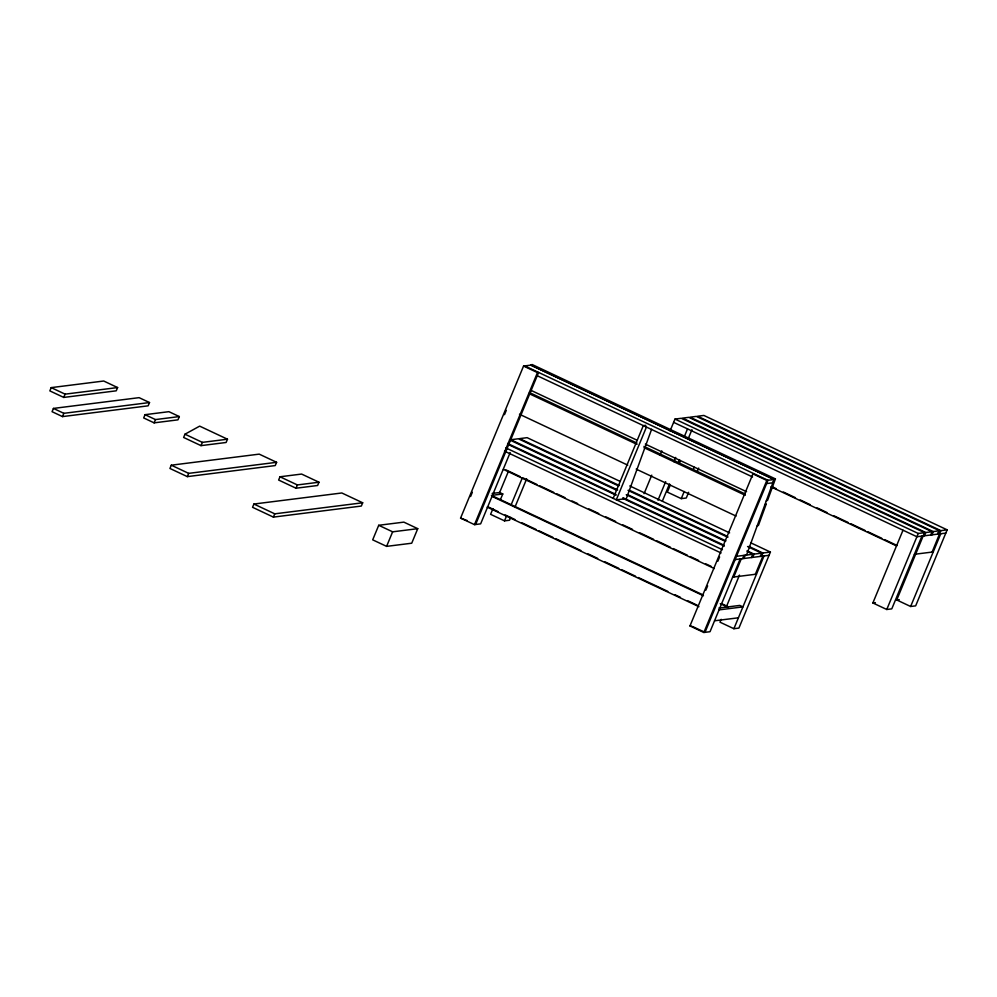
<?xml version="1.0" encoding="UTF-8"?>
<svg xmlns="http://www.w3.org/2000/svg" width="997" height="997" viewBox="0 0 997 997"><rect width="100%" height="100%" fill="white"/><g stroke="black" fill="none" stroke-linecap="round" stroke-linejoin="round"><path stroke-width="1.5" d="M651.639 429.221L626.328 498.612L616.283 499.871L646.417 427.127M746.541 555.055L774.083 479.52L775.404 478.896L532.124 364.516L530.803 365.139L774.083 479.52M775.404 478.896L767.578 500.344L766.257 500.968M51.208 387.621L49.85 390.886L63.758 397.429L116.25 390.824L117.609 387.559L103.713 381.016L51.208 387.621L65.104 394.151L117.609 387.559M53.427 408.421L52.068 411.699L62.499 416.596L148.154 405.829L149.513 402.551L139.094 397.653L53.427 408.421L63.845 413.319L149.513 402.551M63.758 397.429L65.104 394.151M62.499 416.596L63.845 413.319M145.039 414.677L143.693 417.942L154.111 422.853L177.977 419.849L179.335 416.572L168.904 411.674L145.039 414.677L155.47 419.575L179.335 416.572M154.111 422.853L155.47 419.575M171.297 465.188L169.939 468.465L187.324 476.628L275.247 465.574L276.605 462.309L259.22 454.134L171.297 465.188L188.682 473.363L276.605 462.309M184.981 434.193L183.622 437.471L200.995 445.634L226.12 442.481L227.478 439.203L199.674 426.13L184.981 434.193L202.354 442.369L227.478 439.203M187.324 476.628L188.682 473.363M200.995 445.634L202.354 442.369M253.911 504.033L252.553 507.299L273.402 517.107L361.338 506.052L362.684 502.775L341.834 492.979L253.911 504.033L274.761 513.829L362.684 502.775M279.995 476.778L278.637 480.043L296.022 488.218L317.619 485.502L318.978 482.224L301.605 474.061L279.995 476.778L297.38 484.941L318.978 482.224M273.402 517.107L274.761 513.829M296.022 488.218L297.38 484.941M378.723 525.282L372.691 539.838L386.599 546.368L411.724 543.215L417.743 528.672L403.847 522.129L378.723 525.282L392.619 531.825L417.743 528.672M386.599 546.368L392.619 531.825M510.177 452.538L480.641 523.861L474.485 524.634L460.577 518.104L523.562 366.049L530.977 365.114L774.258 479.507L772.899 482.772L766.618 483.57M470.572 496.556L472.341 492.281M504.494 414.677L506.277 410.378M474.485 524.634L537.47 372.591L538.592 372.442L475.619 524.497M492.967 508.62L490.599 514.327L504.507 520.858L509.529 520.235L510.713 517.381M499.46 492.929L508.333 471.531M500.506 499.422L502.775 493.976L499.647 492.506L492.182 493.44M504.507 520.858L506.277 516.583M511 505.167L522.229 478.074M514.851 507.398L526.665 478.859M613.155 498.4L643.289 425.657L645.807 425.333M644.074 493.677L651.751 475.133M660.026 455.168L661.796 450.881M670.071 430.916L674.981 419.076L681.25 418.291L924.543 532.672L896.739 599.957L910.635 606.488L915.657 605.864L947.15 529.831L703.87 415.45L697.588 416.235L940.869 530.628L947.15 529.831M657.983 500.22L665.66 481.676M673.935 461.698L675.704 457.424M684.565 436.025L687.519 428.897M662.407 501.017L669.498 483.894M678.359 462.496L679.543 459.642M688.404 438.244L691.955 429.682M670.308 484.978L667.354 492.107L681.25 498.637L686.272 498.014L688.64 492.306M679.169 463.58L680.353 460.726M681.25 498.637L684.204 491.509M693.065 470.11L694.248 467.257M696.915 472.329L698.685 468.054M740.16 558.956L710.026 631.712L703.87 632.484L689.961 625.954L752.947 473.899L754.081 473.762M705.864 590.149L707.633 585.862M717.828 561.261L719.61 556.949M703.87 632.484L766.843 480.429L774.258 479.507M733.755 577.001L741.282 558.818M742.665 558.644L744.024 555.366M743.924 558.482L745.282 555.217M721.167 619.324L719.984 622.178L733.892 628.708L738.914 628.085L770.407 552.051L750.716 542.792M726.489 606.488L739.487 575.095M751.464 557.535L752.81 554.27L747.189 551.615M752.71 557.385L754.068 554.108L761.608 553.161L760.25 556.438M761.509 556.276L762.867 552.999L770.407 552.051M755.352 574.284L762.892 556.102M733.892 628.708L764.026 555.965M921.926 536.112L891.792 608.855L886.769 609.491L872.874 602.961L903.008 530.205M886.769 609.491L918.262 533.47L924.543 532.672M924.443 535.788L925.802 532.523L932.083 531.725L930.724 535.003M931.983 534.841L933.329 531.575L939.61 530.778L938.252 534.056M932.108 552.064L940.869 530.628M910.635 606.488L940.769 533.744M764.973 504.544L766.282 503.909L758.455 525.357L757.134 525.98M492.331 495.285L502.775 493.976M460.577 518.104L467.269 520.571M736.484 556.314L752.81 554.27M735.125 559.591L769.048 555.329M945.792 533.108L916.904 536.735L673.623 422.354M732.621 577.151L756.486 574.147M914.399 554.295L933.242 551.927M718.912 608.045L739.799 605.416L742.927 606.886L719.061 609.89M714.537 620.795L738.403 617.804M689.961 625.954L691.095 625.804M872.874 602.961L875.378 602.637M896.739 599.957L899.244 599.633M939.61 530.778L696.33 416.397L690.049 417.182L933.329 531.575M937.554 532.897L939.635 533.881M932.083 531.725L688.79 417.344L682.509 418.129L925.802 532.523M674.981 419.076L918.262 533.47M524.696 365.911L767.977 480.292L704.991 632.347L692.479 626.465M523.562 366.049L537.47 372.591M752.947 473.899L766.843 480.429M537.395 375.794L752.561 476.952M772.089 486.71L776.302 488.692M783.33 492.007L795.444 497.702M800.217 499.933L810.05 504.569M817.091 507.872L826.924 512.495M833.966 515.81L848.023 522.416M850.84 523.737L864.898 530.354M867.714 531.675L881.772 538.28M884.588 539.614L897.238 545.558M770.955 486.86L896.116 545.695M531.413 390.55L636.884 440.138M645.321 444.114L746.579 491.708M530.03 392.83L636.909 443.092M643.937 446.394L745.195 494.001M528.709 393.466L636.996 444.375M644.025 447.678L745.282 495.285M519.474 414.241L627.761 465.15M636.198 469.126L736.048 516.072M619.935 481.302L527.114 437.671L519.574 438.618L619.424 485.564M629.78 485.938L729.617 532.884M629.269 490.188L727.71 536.473M748.797 546.393L762.867 552.999M618.165 485.713L518.328 438.78L510.788 439.727L617.666 489.976M628.01 490.35L727.86 537.296M747.551 546.543L761.608 553.161M627.512 494.599L725.941 540.885M747.04 550.805L754.068 554.108M509.529 439.876L616.408 490.125M626.253 494.761L724.694 541.047M507.623 443.478L615.897 494.387M622.938 497.69L724.183 545.297M507.772 444.288L616.059 495.197M623.088 498.512L724.333 546.119M505.853 447.89L722.426 549.708M504.507 451.155L721.068 552.974M505.94 469.899L519.998 476.504M522.814 477.825L536.872 484.442M539.689 485.763L553.746 492.368M556.563 493.702L565 497.665M572.029 500.968L577.662 503.61M588.903 508.906L598.748 513.53M605.777 516.832L615.623 521.468M622.651 524.771L632.497 529.395M639.538 532.71L653.596 539.315M656.412 540.636L670.47 547.253M673.287 548.574L687.344 555.192M690.161 556.513L698.598 560.476M705.627 563.779L711.247 566.421M503.398 469.375L714.338 568.552M491.396 495.397L703.184 594.972M721.417 603.546L728.433 606.849M491.671 496.207L703.458 595.77M720.283 603.683L727.299 606.986M488.281 506.975L498.101 511.586M505.118 514.888L514.938 519.499M521.942 522.802L535.975 529.395M538.779 530.716L552.799 537.308M555.603 538.629L580.852 550.494M587.869 553.796L597.677 558.407M604.693 561.71L618.726 568.302M621.53 569.623L635.55 576.216M638.354 577.537L667.816 591.383M674.819 594.673L680.428 597.315M687.444 600.618L697.264 605.229M487.159 507.112L698.934 606.687"/></g></svg>
